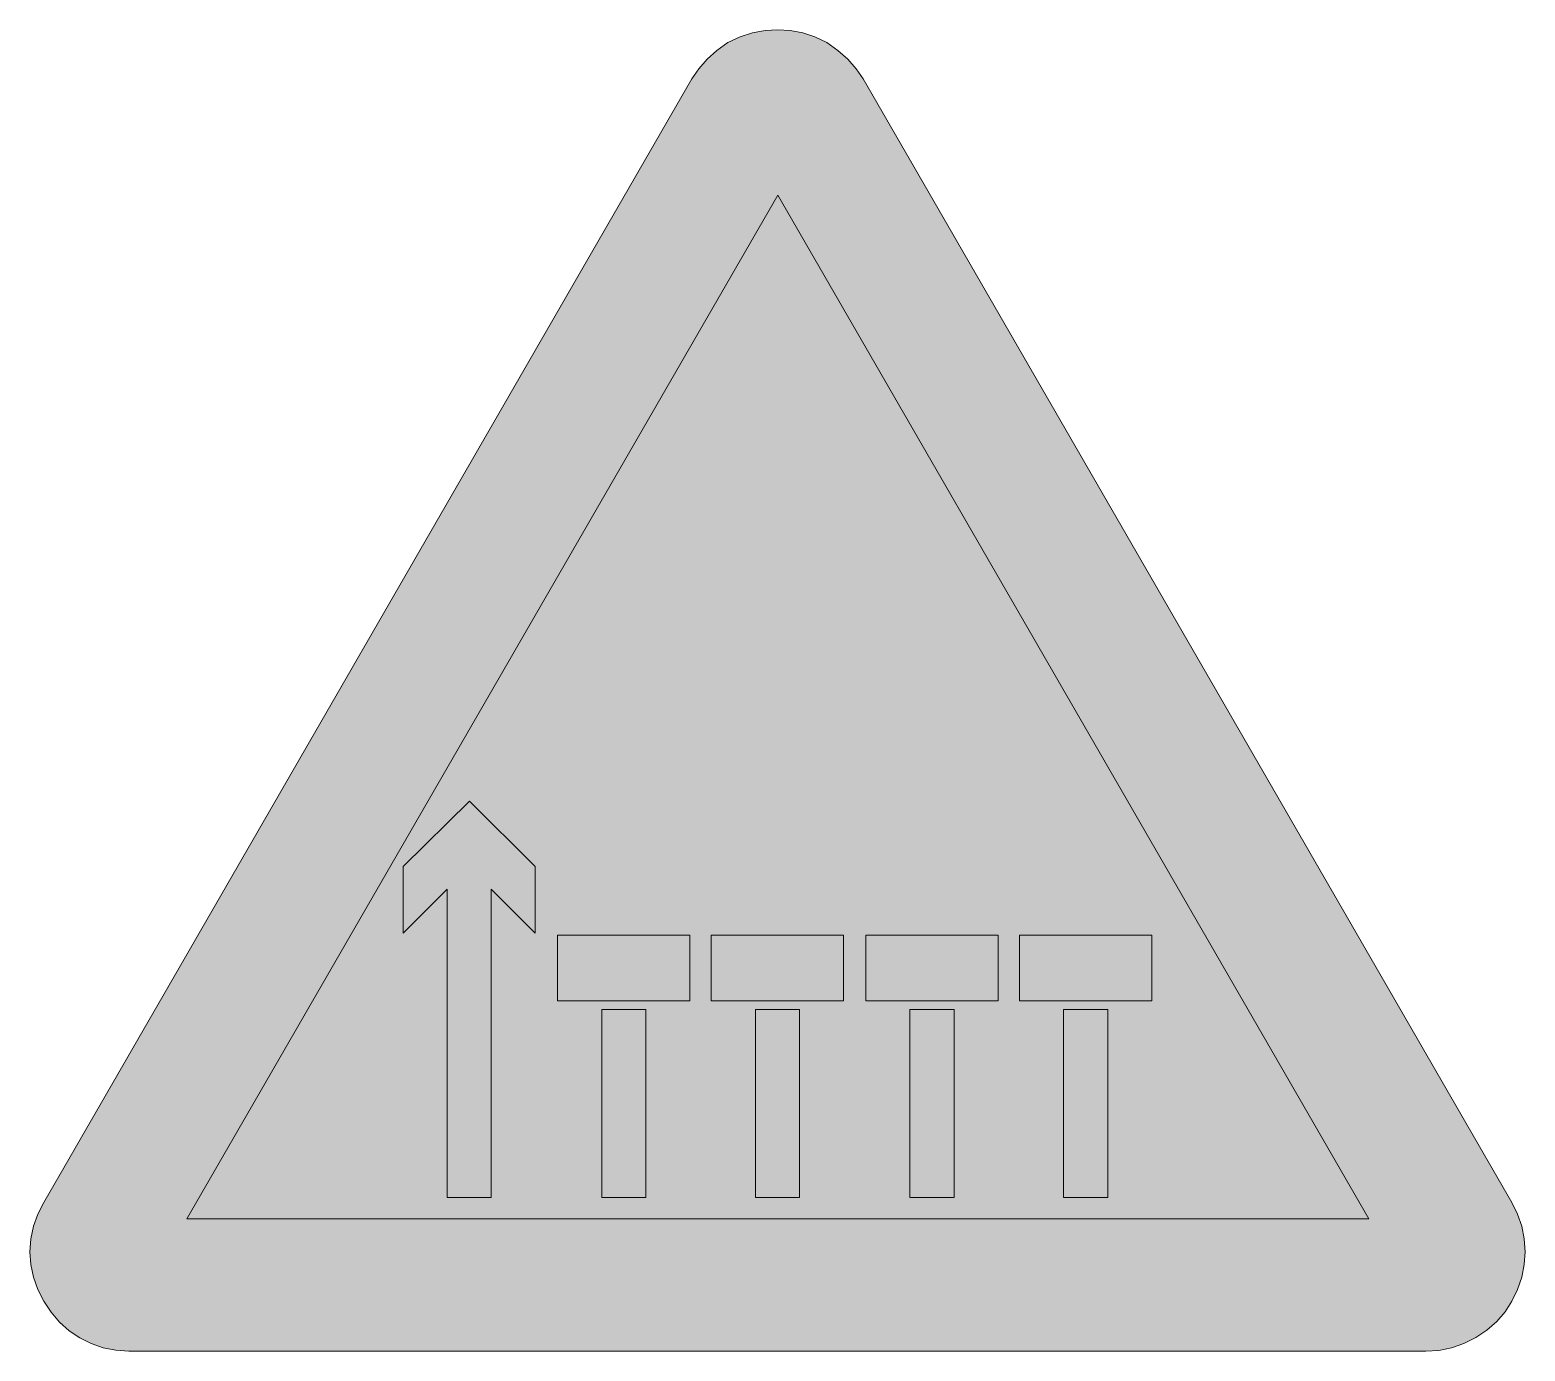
# Model space of a CAD drawing. Header units: metres. Extents: x 147 to 422, y 13 to 256.
import ezdxf

# ---------------------------------------------------------------- set-up
doc = ezdxf.new("R2010")
doc.units = ezdxf.units.M
for name, color, linetype, true_color in [('FILL_BLACK_000000', 7, 'Continuous', 0x000000), ('FILL_RED_FF0000', 7, 'Continuous', 0xff0000), ('FILL_WHITE_FFFFFF', 7, 'Continuous', 0xffffff)]:
    doc.layers.add(name, color=color, linetype=linetype, true_color=true_color)

msp = doc.modelspace()

# ---------------------------------------------------------------- hatches: boundary and pattern name
at = {"layer": 'FILL_BLACK_000000', "true_color": 0x000000}
h = msp.add_hatch(color=7, dxfattribs=at)
h.dxf.hatch_style = 1
h.paths.add_polyline_path([(240.12, 101.88), (240.12, 89.64), (232.02, 97.74), (232.02, 41.04), (223.92, 41.04), (223.92, 97.74), (215.82, 89.64), (215.82, 101.88), (228.06, 113.94), (240.12, 101.88)])
h = msp.add_hatch(color=7, dxfattribs=at)
h.dxf.hatch_style = 1
h.paths.add_polyline_path([(260.46, 75.6), (260.46, 41.04), (252.36, 41.04), (252.36, 75.6), (260.46, 75.6)])
h = msp.add_hatch(color=7, dxfattribs=at)
h.dxf.hatch_style = 1
h.paths.add_polyline_path([(288.72, 75.6), (288.72, 41.04), (280.62, 41.04), (280.62, 75.6), (288.72, 75.6)])
h = msp.add_hatch(color=7, dxfattribs=at)
h.dxf.hatch_style = 1
h.paths.add_polyline_path([(317.16, 75.6), (317.16, 41.04), (309.06, 41.04), (309.06, 75.6), (317.16, 75.6)])
h = msp.add_hatch(color=7, dxfattribs=at)
h.dxf.hatch_style = 1
h.paths.add_polyline_path([(345.42, 75.6), (345.42, 41.04), (337.32, 41.04), (337.32, 75.6), (345.42, 75.6)])
at = {"layer": 'FILL_RED_FF0000', "true_color": 0xff0000}
h = msp.add_hatch(color=7, dxfattribs=at)
h.dxf.hatch_style = 1
h.paths.add_polyline_path([(268.92, 246.78), (270.24, 248.63), (271.78, 250.38), (273.55, 251.99), (275.58, 253.44), (277.8, 254.49), (280.1, 255.22), (282.44, 255.64), (284.76, 255.78), (287.05, 255.64), (289.33, 255.22), (291.57, 254.49), (293.76, 253.44), (295.81, 251.99), (297.63, 250.38), (299.18, 248.63), (300.42, 246.78), (419.76, 40.14), (420.82, 37.99), (421.58, 35.73), (422.04, 33.41), (422.19, 31.05), (422.04, 28.69), (421.58, 26.37), (420.82, 24.11), (419.76, 21.96), (418.52, 20.01), (416.97, 18.22), (415.15, 16.64), (413.1, 15.3), (410.91, 14.15), (408.65, 13.36), (406.32, 12.92), (403.92, 12.78), (165.42, 12.78), (163.02, 12.94), (160.7, 13.4), (158.47, 14.17), (156.38, 15.21), (154.43, 16.52), (152.66, 18.1), (151.1, 19.91), (149.76, 21.96), (148.64, 24.11), (147.84, 26.37), (147.36, 28.69), (147.2, 31.05), (147.36, 33.41), (147.84, 35.73), (148.64, 37.99), (149.76, 40.14), (268.92, 246.78)])
h = msp.add_hatch(color=7, dxfattribs=at)
h.dxf.hatch_style = 1
h.paths.add_polyline_path([(268.56, 89.28), (268.56, 77.22), (244.26, 77.22), (244.26, 89.28), (268.56, 89.28)])
h = msp.add_hatch(color=7, dxfattribs=at)
h.dxf.hatch_style = 1
h.paths.add_polyline_path([(296.82, 89.28), (296.82, 77.22), (272.52, 77.22), (272.52, 89.28), (296.82, 89.28)])
h = msp.add_hatch(color=7, dxfattribs=at)
h.dxf.hatch_style = 1
h.paths.add_polyline_path([(325.26, 89.28), (325.26, 77.22), (300.96, 77.22), (300.96, 89.28), (325.26, 89.28)])
h = msp.add_hatch(color=7, dxfattribs=at)
h.dxf.hatch_style = 1
h.paths.add_polyline_path([(353.52, 89.28), (353.52, 77.22), (329.22, 77.22), (329.22, 89.28), (353.52, 89.28)])
at = {"layer": 'FILL_WHITE_FFFFFF', "true_color": 0xffffff}
h = msp.add_hatch(color=7, dxfattribs=at)
h.dxf.hatch_style = 1
h.paths.add_polyline_path([(284.76, 225.36), (393.48, 37.08), (176.04, 37.08), (284.76, 225.36)])

# ---------------------------------------------------------------- linework, layer by layer
at = {"layer": 'FILL_BLACK_000000', "lineweight": 0, "true_color": 0x000000}
for points in [[(240.12, 101.88), (240.12, 89.64), (232.02, 97.74), (232.02, 41.04), (223.92, 41.04), (223.92, 97.74), (215.82, 89.64), (215.82, 101.88), (228.06, 113.94)], [(260.46, 75.6), (260.46, 41.04), (252.36, 41.04), (252.36, 75.6)], [(288.72, 75.6), (288.72, 41.04), (280.62, 41.04), (280.62, 75.6)], [(317.16, 75.6), (317.16, 41.04), (309.06, 41.04), (309.06, 75.6)], [(345.42, 75.6), (345.42, 41.04), (337.32, 41.04), (337.32, 75.6)]]:
    msp.add_lwpolyline(points, close=True, dxfattribs=at)
at = {"layer": 'FILL_RED_FF0000', "lineweight": 0, "true_color": 0xff0000}
for points in [[(268.92, 246.78), (270.24, 248.63), (271.78, 250.38), (273.55, 251.99), (275.58, 253.44), (277.8, 254.49), (280.1, 255.22), (282.44, 255.64), (284.76, 255.78), (287.05, 255.64), (289.33, 255.22), (291.57, 254.49), (293.76, 253.44), (295.81, 251.99), (297.63, 250.38), (299.18, 248.63), (300.42, 246.78), (419.76, 40.14), (420.82, 37.99), (421.58, 35.73), (422.04, 33.41), (422.19, 31.05), (422.04, 28.69), (421.58, 26.37), (420.82, 24.11), (419.76, 21.96), (418.52, 20.01), (416.97, 18.22), (415.15, 16.64), (413.1, 15.3), (410.91, 14.15), (408.65, 13.36), (406.32, 12.92), (403.92, 12.78), (165.42, 12.78), (163.02, 12.94), (160.7, 13.4), (158.47, 14.17), (156.38, 15.21), (154.43, 16.52), (152.66, 18.1), (151.1, 19.91), (149.76, 21.96), (148.64, 24.11), (147.84, 26.37), (147.36, 28.69), (147.2, 31.05), (147.36, 33.41), (147.84, 35.73), (148.64, 37.99), (149.76, 40.14)], [(268.56, 89.28), (268.56, 77.22), (244.26, 77.22), (244.26, 89.28)], [(296.82, 89.28), (296.82, 77.22), (272.52, 77.22), (272.52, 89.28)], [(325.26, 89.28), (325.26, 77.22), (300.96, 77.22), (300.96, 89.28)], [(353.52, 89.28), (353.52, 77.22), (329.22, 77.22), (329.22, 89.28)]]:
    msp.add_lwpolyline(points, close=True, dxfattribs=at)
at = {"layer": 'FILL_WHITE_FFFFFF', "lineweight": 0, "true_color": 0xff0000}
msp.add_lwpolyline([(284.76, 225.36), (393.48, 37.08), (176.04, 37.08)], close=True, dxfattribs=at)

doc.saveas('drawing.dxf')
